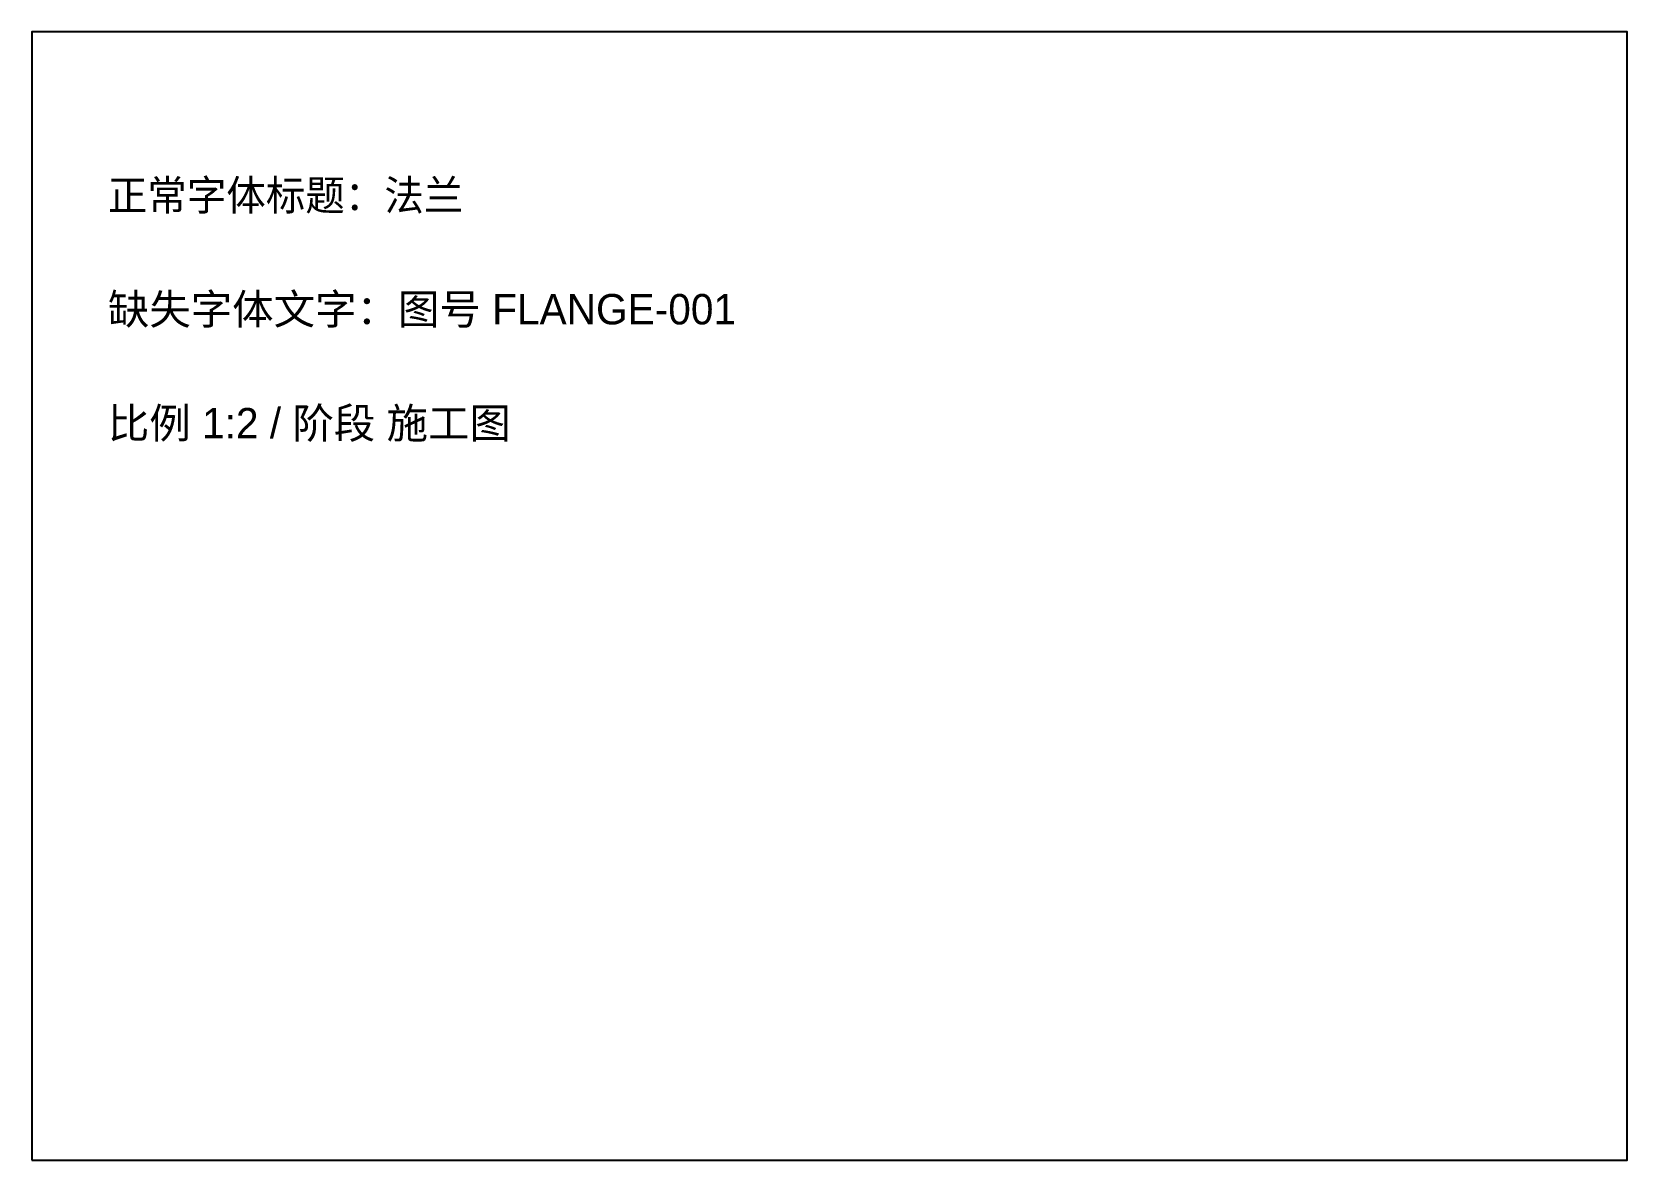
# Model space of a CAD drawing. Header units: metres. Extents: x 0 to 420, y 0 to 297.
import ezdxf

# ---------------------------------------------------------------- set-up
doc = ezdxf.new("R2010")
doc.units = ezdxf.units.M
doc.styles.add('GHOST', font='hzdx_ghost.shx')

msp = doc.modelspace()

# ---------------------------------------------------------------- linework, layer by layer
msp.add_lwpolyline([(0, 0), (420, 0), (420, 297), (0, 297), (0, 0)], close=True)

# ---------------------------------------------------------------- texts
msp.add_text('正常字体标题：法兰', height=8).set_placement((20, 250))
at = {"style": 'GHOST'}
for s, p in [('缺失字体文字：图号 FLANGE-001', (20, 220)), ('比例 1:2 / 阶段 施工图', (20, 190))]:
    msp.add_text(s, height=8, dxfattribs=at).set_placement(p)

doc.saveas('drawing.dxf')
